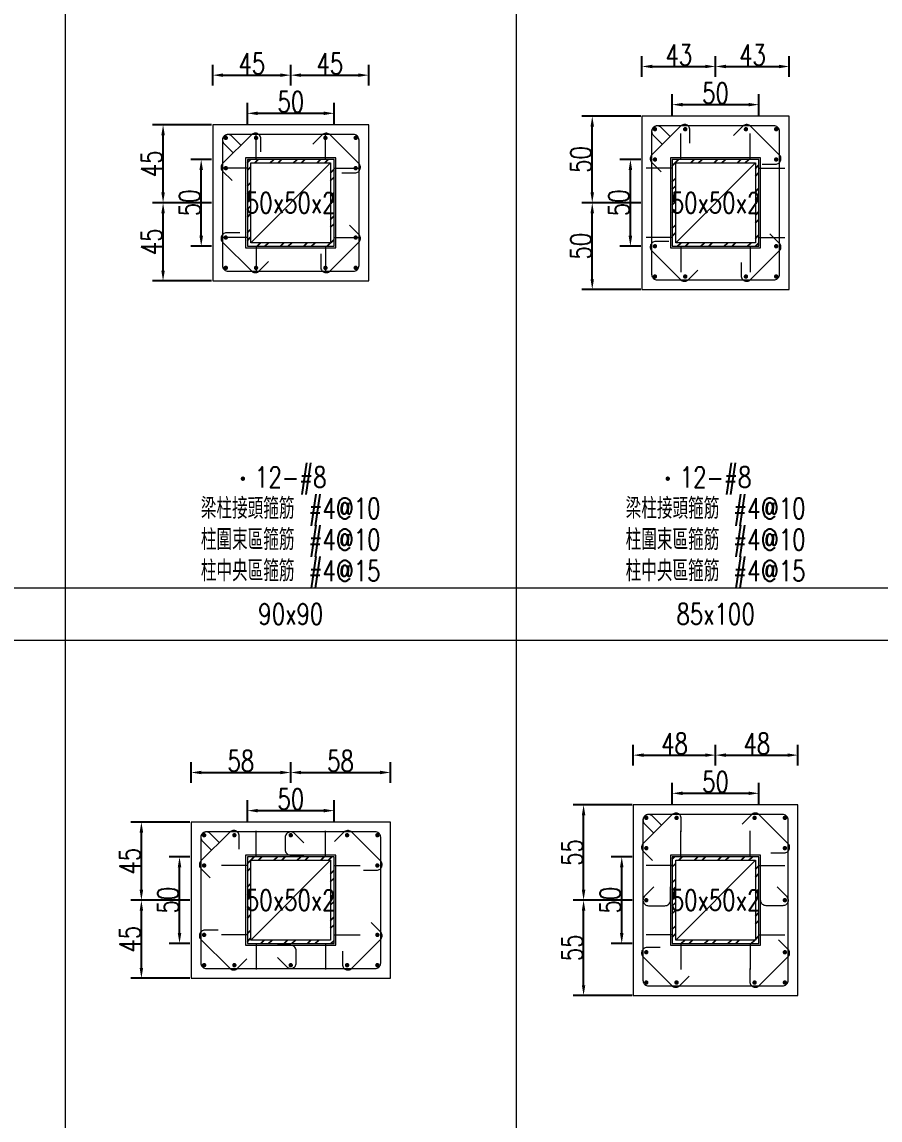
# Model space of a CAD drawing. Header units: millimetres. Extents: x 0 to 3905, y 0 to 8880.
# Drawn here: x 1935 to 2430, y 7763 to 8396 of the extents above; entities that cross this region are included whole.
import ezdxf
from ezdxf.enums import TextEntityAlignment as Align

# ---------------------------------------------------------------- set-up
doc = ezdxf.new("R2010")
doc.units = ezdxf.units.MM
doc.layers.get('DEFPOINTS').update_dxf_attribs({"color": 3})
for name, color, linetype in [('Hatch線', 6, 'Continuous'), ('主筋斷面', 2, 'Continuous'), ('文字-主筋根數', 7, 'Continuous'), ('文字-剪力筋 中央區', 7, 'Continuous'), ('文字-剪力筋-BC', 7, 'Continuous'), ('文字-剪力筋-圍束區', 7, 'Continuous'), ('文字-斷面尺寸', 7, 'Continuous'), ('文字-輔助字', 7, 'Continuous'), ('柱斷面線', 4, 'Continuous'), ('標註字', 4, 'Continuous'), ('箍筋線', 1, 'Continuous'), ('網格線', 7, 'Continuous'), ('鋼柱', 11, 'Continuous')]:
    doc.layers.add(name, color=color, linetype=linetype)
doc.styles.add('note', font='txt.shx', dxfattribs={"width": 0.75, "height": 12})
doc.styles.add('txt', font='txt.shx', dxfattribs={"height": 0.2, "bigfont": 'chineset.shx'})
doc.dimstyles.new('RCAD_DIM', dxfattribs={"dimtxt": 12, "dimasz": 6, "dimexe": 6, "dimexo": 0.625, "dimtad": 1, "dimdec": 0, "dimdsep": 46, "dimtxsty": 'note', "dimcen": 2.5, "dimclrd": 256, "dimclre": 256, "dimclrt": 256, "dimadec": 0, "dimazin": 0, "dimtfac": 1, "dimtmove": 0, "dimatfit": 3, "dimfxl": 0, "dimtolj": 1, "dimarcsym": 0})

# ---------------------------------------------------------------- blocks, each defined once
blk = doc.blocks.new('*D1188')
at = {"layer": 'DEFPOINTS', "color": 0}
for p in [(2115, 7941.625), (2065, 7935), (2115, 7935)]:
    blk.add_point(p, dxfattribs=at)
at = {"layer": '標註字', "lineweight": -2}
for p, q in [((2065, 7935.625), (2065, 7947.625)), ((2115, 7935.625), (2115, 7947.625)), ((2071, 7941.625), (2109, 7941.625))]:
    blk.add_line(p, q, dxfattribs=at)
at = {"layer": '標註字'}
for points in [[(2071, 7942.625), (2071, 7940.625), (2065, 7941.625)], [(2109, 7940.625), (2109, 7942.625), (2115, 7941.625)]]:
    blk.add_solid(points, dxfattribs=at)
at = {"layer": '標註字', "insert": (2090, 7948.25), "char_height": 12, "attachment_point": 5, "style": 'note'}
blk.add_mtext('\\A1;50', dxfattribs=at)
blk = doc.blocks.new('*D1189')
at = {"layer": 'DEFPOINTS', "color": 0}
for p in [(2025.875, 7915), (2032.5, 7915), (2032.5, 7865)]:
    blk.add_point(p, dxfattribs=at)
at = {"layer": '標註字', "lineweight": -2}
for p, q in [((2031.875, 7915), (2019.875, 7915)), ((2025.875, 7871), (2025.875, 7909)), ((2031.875, 7865), (2019.875, 7865))]:
    blk.add_line(p, q, dxfattribs=at)
at = {"layer": '標註字'}
for points in [[(2026.875, 7909), (2024.875, 7909), (2025.875, 7915)], [(2024.875, 7871), (2026.875, 7871), (2025.875, 7865)]]:
    blk.add_solid(points, dxfattribs=at)
at = {"layer": '標註字', "insert": (2019.25, 7890), "char_height": 12, "attachment_point": 5, "rotation": 90, "style": 'note'}
blk.add_mtext('\\A1;50', dxfattribs=at)
blk = doc.blocks.new('*D1190')
at = {"layer": 'DEFPOINTS', "color": 0}
for p in [(2090, 7963.625), (2032.5, 7957), (2090, 7957)]:
    blk.add_point(p, dxfattribs=at)
at = {"layer": '標註字', "lineweight": -2}
for p, q in [((2032.5, 7957.625), (2032.5, 7969.625)), ((2038.5, 7963.625), (2084, 7963.625)), ((2090, 7957.625), (2090, 7969.625))]:
    blk.add_line(p, q, dxfattribs=at)
at = {"layer": '標註字'}
for points in [[(2038.5, 7964.625), (2038.5, 7962.625), (2032.5, 7963.625)], [(2084, 7962.625), (2084, 7964.625), (2090, 7963.625)]]:
    blk.add_solid(points, dxfattribs=at)
at = {"layer": '標註字', "insert": (2061.25, 7970.25), "char_height": 12, "attachment_point": 5, "style": 'note'}
blk.add_mtext('\\A1;58', dxfattribs=at)
blk = doc.blocks.new('*D1191')
at = {"layer": 'DEFPOINTS', "color": 0}
for p in [(2147.5, 7963.625), (2090, 7957), (2147.5, 7957)]:
    blk.add_point(p, dxfattribs=at)
at = {"layer": '標註字', "lineweight": -2}
for p, q in [((2090, 7957.625), (2090, 7969.625)), ((2096, 7963.625), (2141.5, 7963.625)), ((2147.5, 7957.625), (2147.5, 7969.625))]:
    blk.add_line(p, q, dxfattribs=at)
at = {"layer": '標註字'}
for points in [[(2096, 7964.625), (2096, 7962.625), (2090, 7963.625)], [(2141.5, 7962.625), (2141.5, 7964.625), (2147.5, 7963.625)]]:
    blk.add_solid(points, dxfattribs=at)
at = {"layer": '標註字', "insert": (2118.75, 7970.25), "char_height": 12, "attachment_point": 5, "style": 'note'}
blk.add_mtext('\\A1;58', dxfattribs=at)
blk = doc.blocks.new('*D1192')
at = {"layer": 'DEFPOINTS', "color": 0}
for p in [(2003.875, 7890), (2032.5, 7890), (2032.5, 7845)]:
    blk.add_point(p, dxfattribs=at)
at = {"layer": '標註字', "lineweight": -2}
for p, q in [((2031.875, 7890), (1997.875, 7890)), ((2003.875, 7851), (2003.875, 7884)), ((2031.875, 7845), (1997.875, 7845))]:
    blk.add_line(p, q, dxfattribs=at)
at = {"layer": '標註字'}
for points in [[(2004.875, 7884), (2002.875, 7884), (2003.875, 7890)], [(2002.875, 7851), (2004.875, 7851), (2003.875, 7845)]]:
    blk.add_solid(points, dxfattribs=at)
at = {"layer": '標註字', "insert": (1997.25, 7867.5), "char_height": 12, "attachment_point": 5, "rotation": 90, "style": 'note'}
blk.add_mtext('\\A1;45', dxfattribs=at)
blk = doc.blocks.new('*D1193')
at = {"layer": 'DEFPOINTS', "color": 0}
for p in [(2003.875, 7935), (2032.5, 7935), (2032.5, 7890)]:
    blk.add_point(p, dxfattribs=at)
at = {"layer": '標註字', "lineweight": -2}
for p, q in [((2031.875, 7935), (1997.875, 7935)), ((2003.875, 7896), (2003.875, 7929)), ((2031.875, 7890), (1997.875, 7890))]:
    blk.add_line(p, q, dxfattribs=at)
at = {"layer": '標註字'}
for points in [[(2004.875, 7929), (2002.875, 7929), (2003.875, 7935)], [(2002.875, 7896), (2004.875, 7896), (2003.875, 7890)]]:
    blk.add_solid(points, dxfattribs=at)
at = {"layer": '標註字', "insert": (1997.25, 7912.5), "char_height": 12, "attachment_point": 5, "rotation": 90, "style": 'note'}
blk.add_mtext('\\A1;45', dxfattribs=at)
blk = doc.blocks.new('Circle_Filled')
at = {"const_width": 0.5}
blk.add_lwpolyline([(-0.25, 0, 1), (0.25, 0, 1)], format="xyb", close=True, dxfattribs=at)
blk = doc.blocks.new('*D1194')
at = {"layer": 'DEFPOINTS', "color": 0}
for p in [(2115, 8343.625), (2065, 8337), (2115, 8337)]:
    blk.add_point(p, dxfattribs=at)
at = {"layer": '標註字', "lineweight": -2}
for p, q in [((2065, 8337.625), (2065, 8349.625)), ((2071, 8343.625), (2109, 8343.625)), ((2115, 8337.625), (2115, 8349.625))]:
    blk.add_line(p, q, dxfattribs=at)
at = {"layer": '標註字'}
for points in [[(2071, 8344.625), (2071, 8342.625), (2065, 8343.625)], [(2109, 8342.625), (2109, 8344.625), (2115, 8343.625)]]:
    blk.add_solid(points, dxfattribs=at)
at = {"layer": '標註字', "insert": (2090, 8350.25), "char_height": 12, "attachment_point": 5, "style": 'note'}
blk.add_mtext('\\A1;50', dxfattribs=at)
blk = doc.blocks.new('*D1195')
at = {"layer": 'DEFPOINTS', "color": 0}
for p in [(2038.375, 8317), (2045, 8317), (2045, 8267)]:
    blk.add_point(p, dxfattribs=at)
at = {"layer": '標註字', "lineweight": -2}
for p, q in [((2044.375, 8317), (2032.375, 8317)), ((2038.375, 8273), (2038.375, 8311)), ((2044.375, 8267), (2032.375, 8267))]:
    blk.add_line(p, q, dxfattribs=at)
at = {"layer": '標註字'}
for points in [[(2039.375, 8311), (2037.375, 8311), (2038.375, 8317)], [(2037.375, 8273), (2039.375, 8273), (2038.375, 8267)]]:
    blk.add_solid(points, dxfattribs=at)
at = {"layer": '標註字', "insert": (2031.75, 8292), "char_height": 12, "attachment_point": 5, "rotation": 90, "style": 'note'}
blk.add_mtext('\\A1;50', dxfattribs=at)
blk = doc.blocks.new('*D1196')
at = {"layer": 'DEFPOINTS', "color": 0}
for p in [(2090, 8365.625), (2045, 8359), (2090, 8359)]:
    blk.add_point(p, dxfattribs=at)
at = {"layer": '標註字', "lineweight": -2}
for p, q in [((2045, 8359.625), (2045, 8371.625)), ((2090, 8359.625), (2090, 8371.625)), ((2051, 8365.625), (2084, 8365.625))]:
    blk.add_line(p, q, dxfattribs=at)
at = {"layer": '標註字'}
for points in [[(2051, 8366.625), (2051, 8364.625), (2045, 8365.625)], [(2084, 8364.625), (2084, 8366.625), (2090, 8365.625)]]:
    blk.add_solid(points, dxfattribs=at)
at = {"layer": '標註字', "insert": (2067.5, 8372.25), "char_height": 12, "attachment_point": 5, "style": 'note'}
blk.add_mtext('\\A1;45', dxfattribs=at)
blk = doc.blocks.new('*D1197')
at = {"layer": 'DEFPOINTS', "color": 0}
for p in [(2135, 8365.625), (2090, 8359), (2135, 8359)]:
    blk.add_point(p, dxfattribs=at)
at = {"layer": '標註字', "lineweight": -2}
for p, q in [((2090, 8359.625), (2090, 8371.625)), ((2135, 8359.625), (2135, 8371.625)), ((2096, 8365.625), (2129, 8365.625))]:
    blk.add_line(p, q, dxfattribs=at)
at = {"layer": '標註字'}
for points in [[(2096, 8366.625), (2096, 8364.625), (2090, 8365.625)], [(2129, 8364.625), (2129, 8366.625), (2135, 8365.625)]]:
    blk.add_solid(points, dxfattribs=at)
at = {"layer": '標註字', "insert": (2112.5, 8372.25), "char_height": 12, "attachment_point": 5, "style": 'note'}
blk.add_mtext('\\A1;45', dxfattribs=at)
blk = doc.blocks.new('*D1198')
at = {"layer": 'DEFPOINTS', "color": 0}
for p in [(2016.375, 8292), (2045, 8292), (2045, 8247)]:
    blk.add_point(p, dxfattribs=at)
at = {"layer": '標註字', "lineweight": -2}
for p, q in [((2044.375, 8292), (2010.375, 8292)), ((2016.375, 8253), (2016.375, 8286)), ((2044.375, 8247), (2010.375, 8247))]:
    blk.add_line(p, q, dxfattribs=at)
at = {"layer": '標註字'}
for points in [[(2017.375, 8286), (2015.375, 8286), (2016.375, 8292)], [(2015.375, 8253), (2017.375, 8253), (2016.375, 8247)]]:
    blk.add_solid(points, dxfattribs=at)
at = {"layer": '標註字', "insert": (2009.75, 8269.5), "char_height": 12, "attachment_point": 5, "rotation": 90, "style": 'note'}
blk.add_mtext('\\A1;45', dxfattribs=at)
blk = doc.blocks.new('*D1199')
at = {"layer": 'DEFPOINTS', "color": 0}
for p in [(2016.375, 8337), (2045, 8337), (2045, 8292)]:
    blk.add_point(p, dxfattribs=at)
at = {"layer": '標註字', "lineweight": -2}
for p, q in [((2044.375, 8337), (2010.375, 8337)), ((2016.375, 8298), (2016.375, 8331)), ((2044.375, 8292), (2010.375, 8292))]:
    blk.add_line(p, q, dxfattribs=at)
at = {"layer": '標註字'}
for points in [[(2017.375, 8331), (2015.375, 8331), (2016.375, 8337)], [(2015.375, 8298), (2017.375, 8298), (2016.375, 8292)]]:
    blk.add_solid(points, dxfattribs=at)
at = {"layer": '標註字', "insert": (2009.75, 8314.5), "char_height": 12, "attachment_point": 5, "rotation": 90, "style": 'note'}
blk.add_mtext('\\A1;45', dxfattribs=at)
blk = doc.blocks.new('*D1320')
at = {"layer": 'DEFPOINTS', "color": 0}
for p in [(2360, 7951.625), (2310, 7945), (2360, 7945)]:
    blk.add_point(p, dxfattribs=at)
at = {"layer": '標註字', "lineweight": -2}
for p, q in [((2310, 7945.625), (2310, 7957.625)), ((2360, 7945.625), (2360, 7957.625)), ((2316, 7951.625), (2354, 7951.625))]:
    blk.add_line(p, q, dxfattribs=at)
at = {"layer": '標註字'}
for points in [[(2316, 7952.625), (2316, 7950.625), (2310, 7951.625)], [(2354, 7950.625), (2354, 7952.625), (2360, 7951.625)]]:
    blk.add_solid(points, dxfattribs=at)
at = {"layer": '標註字', "insert": (2335, 7958.25), "char_height": 12, "attachment_point": 5, "style": 'note'}
blk.add_mtext('\\A1;50', dxfattribs=at)
blk = doc.blocks.new('*D1321')
at = {"layer": 'DEFPOINTS', "color": 0}
for p in [(2280.875, 7915), (2287.5, 7915), (2287.5, 7865)]:
    blk.add_point(p, dxfattribs=at)
at = {"layer": '標註字', "lineweight": -2}
for p, q in [((2286.875, 7915), (2274.875, 7915)), ((2280.875, 7871), (2280.875, 7909)), ((2286.875, 7865), (2274.875, 7865))]:
    blk.add_line(p, q, dxfattribs=at)
at = {"layer": '標註字'}
for points in [[(2281.875, 7909), (2279.875, 7909), (2280.875, 7915)], [(2279.875, 7871), (2281.875, 7871), (2280.875, 7865)]]:
    blk.add_solid(points, dxfattribs=at)
at = {"layer": '標註字', "insert": (2274.25, 7890), "char_height": 12, "attachment_point": 5, "rotation": 90, "style": 'note'}
blk.add_mtext('\\A1;50', dxfattribs=at)
blk = doc.blocks.new('*D1322')
at = {"layer": 'DEFPOINTS', "color": 0}
for p in [(2335, 7973.625), (2287.5, 7967), (2335, 7967)]:
    blk.add_point(p, dxfattribs=at)
at = {"layer": '標註字', "lineweight": -2}
for p, q in [((2287.5, 7967.625), (2287.5, 7979.625)), ((2335, 7967.625), (2335, 7979.625)), ((2293.5, 7973.625), (2329, 7973.625))]:
    blk.add_line(p, q, dxfattribs=at)
at = {"layer": '標註字'}
for points in [[(2293.5, 7974.625), (2293.5, 7972.625), (2287.5, 7973.625)], [(2329, 7972.625), (2329, 7974.625), (2335, 7973.625)]]:
    blk.add_solid(points, dxfattribs=at)
at = {"layer": '標註字', "insert": (2311.25, 7980.25), "char_height": 12, "attachment_point": 5, "style": 'note'}
blk.add_mtext('\\A1;48', dxfattribs=at)
blk = doc.blocks.new('*D1323')
at = {"layer": 'DEFPOINTS', "color": 0}
for p in [(2382.5, 7973.625), (2335, 7967), (2382.5, 7967)]:
    blk.add_point(p, dxfattribs=at)
at = {"layer": '標註字', "lineweight": -2}
for p, q in [((2335, 7967.625), (2335, 7979.625)), ((2382.5, 7967.625), (2382.5, 7979.625)), ((2341, 7973.625), (2376.5, 7973.625))]:
    blk.add_line(p, q, dxfattribs=at)
at = {"layer": '標註字'}
for points in [[(2341, 7974.625), (2341, 7972.625), (2335, 7973.625)], [(2376.5, 7972.625), (2376.5, 7974.625), (2382.5, 7973.625)]]:
    blk.add_solid(points, dxfattribs=at)
at = {"layer": '標註字', "insert": (2358.75, 7980.25), "char_height": 12, "attachment_point": 5, "style": 'note'}
blk.add_mtext('\\A1;48', dxfattribs=at)
blk = doc.blocks.new('*D1324')
at = {"layer": 'DEFPOINTS', "color": 0}
for p in [(2258.875, 7890), (2287.5, 7890), (2287.5, 7835)]:
    blk.add_point(p, dxfattribs=at)
at = {"layer": '標註字', "lineweight": -2}
for p, q in [((2286.875, 7890), (2252.875, 7890)), ((2258.875, 7841), (2258.875, 7884)), ((2286.875, 7835), (2252.875, 7835))]:
    blk.add_line(p, q, dxfattribs=at)
at = {"layer": '標註字'}
for points in [[(2259.875, 7884), (2257.875, 7884), (2258.875, 7890)], [(2257.875, 7841), (2259.875, 7841), (2258.875, 7835)]]:
    blk.add_solid(points, dxfattribs=at)
at = {"layer": '標註字', "insert": (2252.25, 7862.5), "char_height": 12, "attachment_point": 5, "rotation": 90, "style": 'note'}
blk.add_mtext('\\A1;55', dxfattribs=at)
blk = doc.blocks.new('*D1325')
at = {"layer": 'DEFPOINTS', "color": 0}
for p in [(2258.875, 7945), (2287.5, 7945), (2287.5, 7890)]:
    blk.add_point(p, dxfattribs=at)
at = {"layer": '標註字', "lineweight": -2}
for p, q in [((2286.875, 7945), (2252.875, 7945)), ((2258.875, 7896), (2258.875, 7939)), ((2286.875, 7890), (2252.875, 7890))]:
    blk.add_line(p, q, dxfattribs=at)
at = {"layer": '標註字'}
for points in [[(2259.875, 7939), (2257.875, 7939), (2258.875, 7945)], [(2257.875, 7896), (2259.875, 7896), (2258.875, 7890)]]:
    blk.add_solid(points, dxfattribs=at)
at = {"layer": '標註字', "insert": (2252.25, 7917.5), "char_height": 12, "attachment_point": 5, "rotation": 90, "style": 'note'}
blk.add_mtext('\\A1;55', dxfattribs=at)
blk = doc.blocks.new('*D1326')
at = {"layer": 'DEFPOINTS', "color": 0}
for p in [(2360, 8348.625), (2310, 8342), (2360, 8342)]:
    blk.add_point(p, dxfattribs=at)
at = {"layer": '標註字', "lineweight": -2}
for p, q in [((2310, 8342.625), (2310, 8354.625)), ((2360, 8342.625), (2360, 8354.625)), ((2316, 8348.625), (2354, 8348.625))]:
    blk.add_line(p, q, dxfattribs=at)
at = {"layer": '標註字'}
for points in [[(2316, 8349.625), (2316, 8347.625), (2310, 8348.625)], [(2354, 8347.625), (2354, 8349.625), (2360, 8348.625)]]:
    blk.add_solid(points, dxfattribs=at)
at = {"layer": '標註字', "insert": (2335, 8355.25), "char_height": 12, "attachment_point": 5, "style": 'note'}
blk.add_mtext('\\A1;50', dxfattribs=at)
blk = doc.blocks.new('*D1327')
at = {"layer": 'DEFPOINTS', "color": 0}
for p in [(2285.875, 8317), (2292.5, 8317), (2292.5, 8267)]:
    blk.add_point(p, dxfattribs=at)
at = {"layer": '標註字', "lineweight": -2}
for p, q in [((2291.875, 8317), (2279.875, 8317)), ((2285.875, 8273), (2285.875, 8311)), ((2291.875, 8267), (2279.875, 8267))]:
    blk.add_line(p, q, dxfattribs=at)
at = {"layer": '標註字'}
for points in [[(2286.875, 8311), (2284.875, 8311), (2285.875, 8317)], [(2284.875, 8273), (2286.875, 8273), (2285.875, 8267)]]:
    blk.add_solid(points, dxfattribs=at)
at = {"layer": '標註字', "insert": (2279.25, 8292), "char_height": 12, "attachment_point": 5, "rotation": 90, "style": 'note'}
blk.add_mtext('\\A1;50', dxfattribs=at)
blk = doc.blocks.new('*D1328')
at = {"layer": 'DEFPOINTS', "color": 0}
for p in [(2335, 8370.625), (2292.5, 8364), (2335, 8364)]:
    blk.add_point(p, dxfattribs=at)
at = {"layer": '標註字', "lineweight": -2}
for p, q in [((2292.5, 8364.625), (2292.5, 8376.625)), ((2335, 8364.625), (2335, 8376.625)), ((2298.5, 8370.625), (2329, 8370.625))]:
    blk.add_line(p, q, dxfattribs=at)
at = {"layer": '標註字'}
for points in [[(2298.5, 8371.625), (2298.5, 8369.625), (2292.5, 8370.625)], [(2329, 8369.625), (2329, 8371.625), (2335, 8370.625)]]:
    blk.add_solid(points, dxfattribs=at)
at = {"layer": '標註字', "insert": (2313.75, 8377.25), "char_height": 12, "attachment_point": 5, "style": 'note'}
blk.add_mtext('\\A1;43', dxfattribs=at)
blk = doc.blocks.new('*D1329')
at = {"layer": 'DEFPOINTS', "color": 0}
for p in [(2377.5, 8370.625), (2335, 8364), (2377.5, 8364)]:
    blk.add_point(p, dxfattribs=at)
at = {"layer": '標註字', "lineweight": -2}
for p, q in [((2335, 8364.625), (2335, 8376.625)), ((2377.5, 8364.625), (2377.5, 8376.625)), ((2341, 8370.625), (2371.5, 8370.625))]:
    blk.add_line(p, q, dxfattribs=at)
at = {"layer": '標註字'}
for points in [[(2341, 8371.625), (2341, 8369.625), (2335, 8370.625)], [(2371.5, 8369.625), (2371.5, 8371.625), (2377.5, 8370.625)]]:
    blk.add_solid(points, dxfattribs=at)
at = {"layer": '標註字', "insert": (2356.25, 8377.25), "char_height": 12, "attachment_point": 5, "style": 'note'}
blk.add_mtext('\\A1;43', dxfattribs=at)
blk = doc.blocks.new('*D1330')
at = {"layer": 'DEFPOINTS', "color": 0}
for p in [(2263.875, 8292), (2292.5, 8292), (2292.5, 8242)]:
    blk.add_point(p, dxfattribs=at)
at = {"layer": '標註字', "lineweight": -2}
for p, q in [((2291.875, 8292), (2257.875, 8292)), ((2263.875, 8248), (2263.875, 8286)), ((2291.875, 8242), (2257.875, 8242))]:
    blk.add_line(p, q, dxfattribs=at)
at = {"layer": '標註字'}
for points in [[(2264.875, 8286), (2262.875, 8286), (2263.875, 8292)], [(2262.875, 8248), (2264.875, 8248), (2263.875, 8242)]]:
    blk.add_solid(points, dxfattribs=at)
at = {"layer": '標註字', "insert": (2257.25, 8267), "char_height": 12, "attachment_point": 5, "rotation": 90, "style": 'note'}
blk.add_mtext('\\A1;50', dxfattribs=at)
blk = doc.blocks.new('*D1331')
at = {"layer": 'DEFPOINTS', "color": 0}
for p in [(2263.875, 8342), (2292.5, 8342), (2292.5, 8292)]:
    blk.add_point(p, dxfattribs=at)
at = {"layer": '標註字', "lineweight": -2}
for p, q in [((2291.875, 8342), (2257.875, 8342)), ((2263.875, 8298), (2263.875, 8336)), ((2291.875, 8292), (2257.875, 8292))]:
    blk.add_line(p, q, dxfattribs=at)
at = {"layer": '標註字'}
for points in [[(2264.875, 8336), (2262.875, 8336), (2263.875, 8342)], [(2262.875, 8298), (2264.875, 8298), (2263.875, 8292)]]:
    blk.add_solid(points, dxfattribs=at)
at = {"layer": '標註字', "insert": (2257.25, 8317), "char_height": 12, "attachment_point": 5, "rotation": 90, "style": 'note'}
blk.add_mtext('\\A1;50', dxfattribs=at)

msp = doc.modelspace()

# ---------------------------------------------------------------- hatches: boundary and pattern name
at = {"layer": 'Hatch線'}
h = msp.add_hatch(dxfattribs=at)
h.set_pattern_fill('ANSI32', color=256, style=0)
h.paths.add_polyline_path([(2065, 8267), (2115, 8267), (2115, 8317), (2065, 8317)], flags=17)
h.paths.add_polyline_path([(2067, 8269), (2067, 8315), (2113, 8315), (2113, 8269)])
h = msp.add_hatch(dxfattribs=at)
h.set_pattern_fill('ANSI32', color=256, style=0)
h.paths.add_polyline_path([(2310, 8267), (2360, 8267), (2360, 8317), (2310, 8317)], flags=17)
h.paths.add_polyline_path([(2312, 8269), (2312, 8315), (2358, 8315), (2358, 8269)])
h = msp.add_hatch(dxfattribs=at)
h.set_pattern_fill('ANSI32', color=256, style=0)
h.paths.add_polyline_path([(2065, 7865), (2115, 7865), (2115, 7915), (2065, 7915)], flags=17)
h.paths.add_polyline_path([(2067, 7867), (2067, 7913), (2113, 7913), (2113, 7867)])
h = msp.add_hatch(dxfattribs=at)
h.set_pattern_fill('ANSI32', color=256, style=0)
h.paths.add_polyline_path([(2310, 7865), (2360, 7865), (2360, 7915), (2310, 7915)], flags=17)
h.paths.add_polyline_path([(2312, 7867), (2312, 7913), (2358, 7913), (2358, 7867)])

# ---------------------------------------------------------------- linework, layer by layer
at = {"layer": 'DEFPOINTS', "lineweight": 5}
for points in [[(2070, 8317), (2070, 8332)], [(2110, 8317), (2110, 8332)], [(2315, 8317), (2315, 8332)], [(2355, 8317), (2355, 8332)], [(2065, 8266), (2116, 8266), (2116, 8318), (2064, 8318), (2064, 8266), (2065, 8266)], [(2310, 8266), (2361, 8266), (2361, 8318), (2309, 8318), (2309, 8266), (2310, 8266)], [(2065, 8312), (2050, 8312)], [(2067, 8269), (2113, 8315)], [(2115, 8312), (2130, 8312)], [(2310, 8312), (2295, 8312)], [(2312, 8269), (2358, 8315)], [(2360, 8312), (2375, 8312)], [(2065, 8272), (2050, 8272)], [(2115, 8272), (2130, 8272)], [(2310, 8272), (2295, 8272)], [(2360, 8272), (2375, 8272)], [(2070, 8267), (2070, 8252)], [(2110, 8267), (2110, 8252)], [(2315, 8267), (2315, 8252)], [(2355, 8267), (2355, 8252)], [(2070, 7915), (2070, 7930)], [(2110, 7915), (2110, 7930)], [(2315, 7915), (2315, 7930)], [(2355, 7915), (2355, 7930)], [(2065, 7864), (2116, 7864), (2116, 7916), (2064, 7916), (2064, 7864), (2065, 7864)], [(2067, 7867), (2113, 7913)], [(2310, 7864), (2361, 7864), (2361, 7916), (2309, 7916), (2309, 7864), (2310, 7864)], [(2312, 7867), (2358, 7913)], [(2065, 7910), (2050, 7910)], [(2115, 7910), (2130, 7910)], [(2310, 7910), (2295, 7910)], [(2360, 7910), (2375, 7910)], [(2065, 7870), (2050, 7870)], [(2115, 7870), (2130, 7870)], [(2310, 7870), (2295, 7870)], [(2360, 7870), (2375, 7870)], [(2070, 7865), (2070, 7850)], [(2110, 7865), (2110, 7850)], [(2315, 7865), (2315, 7850)], [(2355, 7865), (2355, 7850)]]:
    msp.add_lwpolyline(points, dxfattribs=at)
at = {"layer": '柱斷面線', "lineweight": 5}
for points in [[(2045, 8247), (2135, 8247), (2135, 8337), (2045, 8337), (2045, 8247)], [(2292.5, 8242), (2377.5, 8242), (2377.5, 8342), (2292.5, 8342), (2292.5, 8242)], [(2287.5, 7835), (2382.5, 7835), (2382.5, 7945), (2287.5, 7945), (2287.5, 7835)], [(2032.5, 7845), (2147.5, 7845), (2147.5, 7935), (2032.5, 7935), (2032.5, 7845)]]:
    msp.add_lwpolyline(points, dxfattribs=at)
at = {"layer": '箍筋線', "lineweight": 5}
for points in [[(2320.23, 8326.39), (2320.23, 8334.01), (2320.18, 8334.54), (2320.05, 8335.06), (2319.83, 8335.55), (2319.53, 8335.99), (2319.17, 8336.38), (2318.74, 8336.7), (2318.27, 8336.94), (2317.76, 8337.11), (2317.23, 8337.18), (2316.7, 8337.17), (2316.17, 8337.06), (2315.67, 8336.87), (2315.21, 8336.6), (2314.81, 8336.26), (2298.24, 8319.69), (2297.89, 8319.27), (2297.61, 8318.79), (2297.42, 8318.27), (2297.33, 8317.73), (2297.33, 8317.17), (2297.42, 8316.63), (2297.61, 8316.11), (2297.89, 8315.63), (2298.24, 8315.2), (2303.63, 8309.82)], [(2361.89, 8314.27), (2369.51, 8314.27), (2370.04, 8314.32), (2370.56, 8314.45), (2371.05, 8314.67), (2371.49, 8314.97), (2371.88, 8315.33), (2372.2, 8315.76), (2372.44, 8316.23), (2372.61, 8316.74), (2372.68, 8317.27), (2372.67, 8317.8), (2372.56, 8318.33), (2372.37, 8318.83), (2372.1, 8319.29), (2371.76, 8319.69), (2355.19, 8336.26), (2354.77, 8336.61), (2354.29, 8336.89), (2353.77, 8337.08), (2353.23, 8337.17), (2352.67, 8337.17), (2352.13, 8337.08), (2351.61, 8336.89), (2351.13, 8336.61), (2350.7, 8336.26), (2345.32, 8330.87)], [(2072.73, 8321.39), (2072.73, 8329.01), (2072.68, 8329.54), (2072.55, 8330.06), (2072.33, 8330.55), (2072.03, 8330.99), (2071.67, 8331.38), (2071.24, 8331.7), (2070.77, 8331.94), (2070.26, 8332.11), (2069.73, 8332.18), (2069.2, 8332.17), (2068.67, 8332.06), (2068.17, 8331.87), (2067.71, 8331.6), (2067.31, 8331.26), (2050.74, 8314.69), (2050.39, 8314.27), (2050.11, 8313.79), (2049.92, 8313.27), (2049.83, 8312.73), (2049.83, 8312.17), (2049.92, 8311.63), (2050.11, 8311.11), (2050.39, 8310.63), (2050.74, 8310.2), (2056.13, 8304.82)], [(2061.44, 8325.05), (2056.06, 8330.44), (2055.65, 8330.78), (2055.19, 8331.05), (2054.69, 8331.24), (2054.17, 8331.35), (2053.63, 8331.36), (2053.1, 8331.29), (2052.59, 8331.12), (2052.12, 8330.88), (2051.69, 8330.56), (2051.33, 8330.17), (2051.03, 8329.73), (2050.81, 8329.24), (2050.68, 8328.72), (2050.63, 8328.19), (2050.63, 8255.81), (2050.68, 8255.26), (2050.83, 8254.72), (2051.06, 8254.22), (2051.38, 8253.77), (2051.77, 8253.38), (2052.22, 8253.06), (2052.72, 8252.83), (2053.26, 8252.68), (2053.81, 8252.63), (2126.19, 8252.63), (2126.74, 8252.68), (2127.28, 8252.83), (2127.78, 8253.06), (2128.23, 8253.38), (2128.62, 8253.77), (2128.94, 8254.22), (2129.17, 8254.72), (2129.32, 8255.26), (2129.37, 8255.81), (2129.37, 8328.19), (2129.32, 8328.74), (2129.17, 8329.28), (2128.94, 8329.78), (2128.62, 8330.23), (2128.23, 8330.62), (2127.78, 8330.94), (2127.28, 8331.17), (2126.74, 8331.32), (2126.19, 8331.37), (2053.81, 8331.37), (2053.28, 8331.32), (2052.76, 8331.19), (2052.27, 8330.97), (2051.83, 8330.67), (2051.44, 8330.31), (2051.12, 8329.88), (2050.88, 8329.41), (2050.71, 8328.9), (2050.64, 8328.37), (2050.65, 8327.83), (2050.76, 8327.31), (2050.95, 8326.81), (2051.22, 8326.35), (2051.56, 8325.94), (2056.95, 8320.56)], [(2119.39, 8309.27), (2127.01, 8309.27), (2127.54, 8309.32), (2128.06, 8309.45), (2128.55, 8309.67), (2128.99, 8309.97), (2129.38, 8310.33), (2129.7, 8310.76), (2129.94, 8311.23), (2130.11, 8311.74), (2130.18, 8312.27), (2130.17, 8312.8), (2130.06, 8313.33), (2129.87, 8313.83), (2129.6, 8314.29), (2129.26, 8314.69), (2112.69, 8331.26), (2112.27, 8331.61), (2111.79, 8331.89), (2111.27, 8332.08), (2110.73, 8332.17), (2110.17, 8332.17), (2109.63, 8332.08), (2109.11, 8331.89), (2108.63, 8331.61), (2108.2, 8331.26), (2102.82, 8325.87)], [(2308.94, 8330.05), (2303.56, 8335.44), (2303.15, 8335.78), (2302.69, 8336.05), (2302.19, 8336.24), (2301.67, 8336.35), (2301.13, 8336.36), (2300.6, 8336.29), (2300.09, 8336.12), (2299.62, 8335.88), (2299.19, 8335.56), (2298.83, 8335.17), (2298.53, 8334.73), (2298.31, 8334.24), (2298.18, 8333.72), (2298.13, 8333.19), (2298.13, 8250.81), (2298.18, 8250.26), (2298.33, 8249.72), (2298.56, 8249.22), (2298.88, 8248.77), (2299.27, 8248.38), (2299.72, 8248.06), (2300.22, 8247.83), (2300.76, 8247.68), (2301.31, 8247.63), (2368.69, 8247.63), (2369.24, 8247.68), (2369.78, 8247.83), (2370.28, 8248.06), (2370.73, 8248.38), (2371.12, 8248.77), (2371.44, 8249.22), (2371.67, 8249.72), (2371.82, 8250.26), (2371.87, 8250.81), (2371.87, 8333.19), (2371.82, 8333.74), (2371.67, 8334.28), (2371.44, 8334.78), (2371.12, 8335.23), (2370.73, 8335.62), (2370.28, 8335.94), (2369.78, 8336.17), (2369.24, 8336.32), (2368.69, 8336.37), (2301.31, 8336.37), (2300.78, 8336.32), (2300.26, 8336.19), (2299.77, 8335.97), (2299.33, 8335.67), (2298.94, 8335.31), (2298.62, 8334.88), (2298.38, 8334.41), (2298.21, 8333.9), (2298.14, 8333.37), (2298.15, 8332.83), (2298.26, 8332.31), (2298.45, 8331.81), (2298.72, 8331.35), (2299.06, 8330.94), (2304.45, 8325.56)], [(2060.61, 8274.73), (2052.99, 8274.73), (2052.46, 8274.68), (2051.94, 8274.55), (2051.45, 8274.33), (2051.01, 8274.03), (2050.62, 8273.67), (2050.3, 8273.24), (2050.06, 8272.77), (2049.89, 8272.26), (2049.82, 8271.73), (2049.83, 8271.2), (2049.94, 8270.67), (2050.13, 8270.17), (2050.4, 8269.71), (2050.74, 8269.31), (2067.31, 8252.74), (2067.73, 8252.39), (2068.21, 8252.11), (2068.73, 8251.92), (2069.27, 8251.83), (2069.83, 8251.83), (2070.37, 8251.92), (2070.89, 8252.11), (2071.37, 8252.39), (2071.8, 8252.74), (2077.18, 8258.13)], [(2107.27, 8262.61), (2107.27, 8254.99), (2107.32, 8254.46), (2107.45, 8253.94), (2107.67, 8253.45), (2107.97, 8253.01), (2108.33, 8252.62), (2108.76, 8252.3), (2109.23, 8252.06), (2109.74, 8251.89), (2110.27, 8251.82), (2110.8, 8251.83), (2111.33, 8251.94), (2111.83, 8252.13), (2112.29, 8252.4), (2112.69, 8252.74), (2129.26, 8269.31), (2129.61, 8269.73), (2129.89, 8270.21), (2130.08, 8270.73), (2130.17, 8271.27), (2130.17, 8271.83), (2130.08, 8272.37), (2129.89, 8272.89), (2129.61, 8273.37), (2129.26, 8273.8), (2123.87, 8279.18)], [(2349.77, 8257.61), (2349.77, 8249.99), (2349.82, 8249.46), (2349.95, 8248.94), (2350.17, 8248.45), (2350.47, 8248.01), (2350.83, 8247.62), (2351.26, 8247.3), (2351.73, 8247.06), (2352.24, 8246.89), (2352.77, 8246.82), (2353.3, 8246.83), (2353.83, 8246.94), (2354.33, 8247.13), (2354.79, 8247.4), (2355.19, 8247.74), (2371.76, 8264.31), (2372.11, 8264.73), (2372.39, 8265.21), (2372.58, 8265.73), (2372.67, 8266.27), (2372.67, 8266.83), (2372.58, 8267.37), (2372.39, 8267.89), (2372.11, 8268.37), (2371.76, 8268.8), (2366.37, 8274.18)], [(2308.11, 8269.73), (2300.49, 8269.73), (2299.96, 8269.68), (2299.44, 8269.55), (2298.95, 8269.33), (2298.51, 8269.03), (2298.12, 8268.67), (2297.8, 8268.24), (2297.56, 8267.77), (2297.39, 8267.26), (2297.32, 8266.73), (2297.33, 8266.2), (2297.44, 8265.67), (2297.63, 8265.17), (2297.9, 8264.71), (2298.24, 8264.31), (2314.81, 8247.74), (2315.23, 8247.39), (2315.71, 8247.11), (2316.23, 8246.92), (2316.77, 8246.83), (2317.33, 8246.83), (2317.87, 8246.92), (2318.39, 8247.11), (2318.87, 8247.39), (2319.3, 8247.74), (2324.68, 8253.13)], [(2315.23, 7929.39), (2315.23, 7937.01), (2315.18, 7937.54), (2315.05, 7938.06), (2314.83, 7938.55), (2314.53, 7938.99), (2314.17, 7939.38), (2313.74, 7939.7), (2313.27, 7939.94), (2312.76, 7940.11), (2312.23, 7940.18), (2311.7, 7940.17), (2311.17, 7940.06), (2310.67, 7939.87), (2310.21, 7939.6), (2309.81, 7939.26), (2293.24, 7922.69), (2292.89, 7922.27), (2292.61, 7921.79), (2292.42, 7921.27), (2292.33, 7920.73), (2292.33, 7920.17), (2292.42, 7919.63), (2292.61, 7919.11), (2292.89, 7918.63), (2293.24, 7918.2), (2298.63, 7912.82)], [(2303.94, 7933.05), (2298.56, 7938.44), (2298.15, 7938.78), (2297.69, 7939.05), (2297.19, 7939.24), (2296.67, 7939.35), (2296.13, 7939.36), (2295.6, 7939.29), (2295.09, 7939.12), (2294.62, 7938.88), (2294.19, 7938.56), (2293.83, 7938.17), (2293.53, 7937.73), (2293.31, 7937.24), (2293.18, 7936.72), (2293.13, 7936.19), (2293.13, 7843.81), (2293.18, 7843.26), (2293.33, 7842.72), (2293.56, 7842.22), (2293.88, 7841.77), (2294.27, 7841.38), (2294.72, 7841.06), (2295.22, 7840.83), (2295.76, 7840.68), (2296.31, 7840.63), (2373.69, 7840.63), (2374.24, 7840.68), (2374.78, 7840.83), (2375.28, 7841.06), (2375.73, 7841.38), (2376.12, 7841.77), (2376.44, 7842.22), (2376.67, 7842.72), (2376.82, 7843.26), (2376.87, 7843.81), (2376.87, 7936.19), (2376.82, 7936.74), (2376.67, 7937.28), (2376.44, 7937.78), (2376.12, 7938.23), (2375.73, 7938.62), (2375.28, 7938.94), (2374.78, 7939.17), (2374.24, 7939.32), (2373.69, 7939.37), (2296.31, 7939.37), (2295.78, 7939.32), (2295.26, 7939.19), (2294.77, 7938.97), (2294.33, 7938.67), (2293.94, 7938.31), (2293.62, 7937.88), (2293.38, 7937.41), (2293.21, 7936.9), (2293.14, 7936.37), (2293.15, 7935.83), (2293.26, 7935.31), (2293.45, 7934.81), (2293.72, 7934.35), (2294.06, 7933.94), (2299.45, 7928.56)], [(2366.89, 7917.27), (2374.51, 7917.27), (2375.04, 7917.32), (2375.56, 7917.45), (2376.05, 7917.67), (2376.49, 7917.97), (2376.88, 7918.33), (2377.2, 7918.76), (2377.44, 7919.23), (2377.61, 7919.74), (2377.68, 7920.27), (2377.67, 7920.8), (2377.56, 7921.33), (2377.37, 7921.83), (2377.1, 7922.29), (2376.76, 7922.69), (2360.19, 7939.26), (2359.77, 7939.61), (2359.29, 7939.89), (2358.77, 7940.08), (2358.23, 7940.17), (2357.67, 7940.17), (2357.13, 7940.08), (2356.61, 7939.89), (2356.13, 7939.61), (2355.7, 7939.26), (2350.32, 7933.87)], [(2060.23, 7919.39), (2060.23, 7927.01), (2060.18, 7927.54), (2060.05, 7928.06), (2059.83, 7928.55), (2059.53, 7928.99), (2059.17, 7929.38), (2058.74, 7929.7), (2058.27, 7929.94), (2057.76, 7930.11), (2057.23, 7930.18), (2056.7, 7930.17), (2056.17, 7930.06), (2055.67, 7929.87), (2055.21, 7929.6), (2054.81, 7929.26), (2038.24, 7912.69), (2037.89, 7912.27), (2037.61, 7911.79), (2037.42, 7911.27), (2037.33, 7910.73), (2037.33, 7910.17), (2037.42, 7909.63), (2037.61, 7909.11), (2037.89, 7908.63), (2038.24, 7908.2), (2043.63, 7902.82)], [(2048.94, 7923.05), (2043.56, 7928.44), (2043.15, 7928.78), (2042.69, 7929.05), (2042.19, 7929.24), (2041.67, 7929.35), (2041.13, 7929.36), (2040.6, 7929.29), (2040.09, 7929.12), (2039.62, 7928.88), (2039.19, 7928.56), (2038.83, 7928.17), (2038.53, 7927.73), (2038.31, 7927.24), (2038.18, 7926.72), (2038.13, 7926.19), (2038.13, 7853.81), (2038.18, 7853.26), (2038.33, 7852.72), (2038.56, 7852.22), (2038.88, 7851.77), (2039.27, 7851.38), (2039.72, 7851.06), (2040.22, 7850.83), (2040.76, 7850.68), (2041.31, 7850.63), (2138.69, 7850.63), (2139.24, 7850.68), (2139.78, 7850.83), (2140.28, 7851.06), (2140.73, 7851.38), (2141.12, 7851.77), (2141.44, 7852.22), (2141.67, 7852.72), (2141.82, 7853.26), (2141.87, 7853.81), (2141.87, 7926.19), (2141.82, 7926.74), (2141.67, 7927.28), (2141.44, 7927.78), (2141.12, 7928.23), (2140.73, 7928.62), (2140.28, 7928.94), (2139.78, 7929.17), (2139.24, 7929.32), (2138.69, 7929.37), (2041.31, 7929.37), (2040.78, 7929.32), (2040.26, 7929.19), (2039.77, 7928.97), (2039.33, 7928.67), (2038.94, 7928.31), (2038.62, 7927.88), (2038.38, 7927.41), (2038.21, 7926.9), (2038.14, 7926.37), (2038.15, 7925.83), (2038.26, 7925.31), (2038.45, 7924.81), (2038.72, 7924.35), (2039.06, 7923.94), (2044.45, 7918.56)], [(2097.63, 7923.05), (2092.25, 7928.44), (2091.84, 7928.78), (2091.38, 7929.05), (2090.88, 7929.24), (2090.36, 7929.35), (2089.82, 7929.36), (2089.29, 7929.29), (2088.78, 7929.12), (2088.31, 7928.88), (2087.88, 7928.56), (2087.52, 7928.17), (2087.22, 7927.73), (2087, 7927.24), (2086.87, 7926.72), (2086.83, 7926.19), (2086.83, 7919.17), (2086.87, 7918.62), (2087.02, 7918.09), (2087.25, 7917.59), (2087.57, 7917.13), (2087.96, 7916.74), (2088.41, 7916.43), (2088.91, 7916.19), (2089.45, 7916.05), (2090, 7916), (2097.62, 7916)], [(2131.89, 7907.27), (2139.51, 7907.27), (2140.04, 7907.32), (2140.56, 7907.45), (2141.05, 7907.67), (2141.49, 7907.97), (2141.88, 7908.33), (2142.2, 7908.76), (2142.44, 7909.23), (2142.61, 7909.74), (2142.68, 7910.27), (2142.67, 7910.8), (2142.56, 7911.33), (2142.37, 7911.83), (2142.1, 7912.29), (2141.76, 7912.69), (2125.19, 7929.26), (2124.77, 7929.61), (2124.29, 7929.89), (2123.77, 7930.08), (2123.23, 7930.17), (2122.67, 7930.17), (2122.13, 7930.08), (2121.61, 7929.89), (2121.13, 7929.61), (2120.7, 7929.26), (2115.32, 7923.87)], [(2299.45, 7897.63), (2294.06, 7892.25), (2293.72, 7891.84), (2293.45, 7891.38), (2293.26, 7890.88), (2293.15, 7890.36), (2293.14, 7889.82), (2293.21, 7889.29), (2293.38, 7888.78), (2293.62, 7888.31), (2293.94, 7887.88), (2294.33, 7887.52), (2294.77, 7887.22), (2295.26, 7887), (2295.78, 7886.87), (2296.31, 7886.83), (2305.83, 7886.83), (2306.38, 7886.87), (2306.91, 7887.02), (2307.41, 7887.25), (2307.87, 7887.57), (2308.26, 7887.96), (2308.57, 7888.41), (2308.81, 7888.91), (2308.95, 7889.45), (2309, 7890), (2309, 7897.62)], [(2370.55, 7897.63), (2375.94, 7892.25), (2376.28, 7891.84), (2376.55, 7891.38), (2376.74, 7890.88), (2376.85, 7890.36), (2376.86, 7889.82), (2376.79, 7889.29), (2376.62, 7888.78), (2376.38, 7888.31), (2376.06, 7887.88), (2375.67, 7887.52), (2375.23, 7887.22), (2374.74, 7887), (2374.22, 7886.87), (2373.69, 7886.83), (2364.17, 7886.83), (2363.62, 7886.87), (2363.09, 7887.02), (2362.59, 7887.25), (2362.13, 7887.57), (2361.74, 7887.96), (2361.43, 7888.41), (2361.19, 7888.91), (2361.05, 7889.45), (2361, 7890), (2361, 7897.62)], [(2119.77, 7860.61), (2119.77, 7852.99), (2119.82, 7852.46), (2119.95, 7851.94), (2120.17, 7851.45), (2120.47, 7851.01), (2120.83, 7850.62), (2121.26, 7850.3), (2121.73, 7850.06), (2122.24, 7849.89), (2122.77, 7849.82), (2123.3, 7849.83), (2123.83, 7849.94), (2124.33, 7850.13), (2124.79, 7850.4), (2125.19, 7850.74), (2141.76, 7867.31), (2142.11, 7867.73), (2142.39, 7868.21), (2142.58, 7868.73), (2142.67, 7869.27), (2142.67, 7869.83), (2142.58, 7870.37), (2142.39, 7870.89), (2142.11, 7871.37), (2141.76, 7871.8), (2136.37, 7877.18)], [(2048.11, 7872.73), (2040.49, 7872.73), (2039.96, 7872.68), (2039.44, 7872.55), (2038.95, 7872.33), (2038.51, 7872.03), (2038.12, 7871.67), (2037.8, 7871.24), (2037.56, 7870.77), (2037.39, 7870.26), (2037.32, 7869.73), (2037.33, 7869.2), (2037.44, 7868.67), (2037.63, 7868.17), (2037.9, 7867.71), (2038.24, 7867.31), (2054.81, 7850.74), (2055.23, 7850.39), (2055.71, 7850.11), (2056.23, 7849.92), (2056.77, 7849.83), (2057.33, 7849.83), (2057.87, 7849.92), (2058.39, 7850.11), (2058.87, 7850.39), (2059.3, 7850.74), (2064.68, 7856.13)], [(2082.37, 7856.95), (2087.75, 7851.56), (2088.16, 7851.22), (2088.62, 7850.95), (2089.12, 7850.76), (2089.64, 7850.65), (2090.18, 7850.64), (2090.71, 7850.71), (2091.22, 7850.88), (2091.69, 7851.12), (2092.12, 7851.44), (2092.48, 7851.83), (2092.78, 7852.27), (2093, 7852.76), (2093.13, 7853.28), (2093.17, 7853.81), (2093.17, 7860.83), (2093.13, 7861.38), (2092.98, 7861.91), (2092.75, 7862.41), (2092.43, 7862.87), (2092.04, 7863.26), (2091.59, 7863.57), (2091.09, 7863.81), (2090.55, 7863.95), (2090, 7864), (2082.38, 7864)], [(2303.11, 7862.73), (2295.49, 7862.73), (2294.96, 7862.68), (2294.44, 7862.55), (2293.95, 7862.33), (2293.51, 7862.03), (2293.12, 7861.67), (2292.8, 7861.24), (2292.56, 7860.77), (2292.39, 7860.26), (2292.32, 7859.73), (2292.33, 7859.2), (2292.44, 7858.67), (2292.63, 7858.17), (2292.9, 7857.71), (2293.24, 7857.31), (2309.81, 7840.74), (2310.23, 7840.39), (2310.71, 7840.11), (2311.23, 7839.92), (2311.77, 7839.83), (2312.33, 7839.83), (2312.87, 7839.92), (2313.39, 7840.11), (2313.87, 7840.39), (2314.3, 7840.74), (2319.68, 7846.13)], [(2354.77, 7850.61), (2354.77, 7842.99), (2354.82, 7842.46), (2354.95, 7841.94), (2355.17, 7841.45), (2355.47, 7841.01), (2355.83, 7840.62), (2356.26, 7840.3), (2356.73, 7840.06), (2357.24, 7839.89), (2357.77, 7839.82), (2358.3, 7839.83), (2358.83, 7839.94), (2359.33, 7840.13), (2359.79, 7840.4), (2360.19, 7840.74), (2376.76, 7857.31), (2377.11, 7857.73), (2377.39, 7858.21), (2377.58, 7858.73), (2377.67, 7859.27), (2377.67, 7859.83), (2377.58, 7860.37), (2377.39, 7860.89), (2377.11, 7861.37), (2376.76, 7861.8), (2371.37, 7867.18)]]:
    msp.add_lwpolyline(points, dxfattribs=at)
at = {"layer": '網格線', "lineweight": 5}
for points in [[(1960, 8442), (1960, 8070)], [(2220, 8442), (2220, 8070)], [(1680, 8070), (1960, 8070)], [(1960, 8070), (2220, 8070)], [(1960, 8070), (1960, 8040)], [(2220, 8070), (2450, 8070)], [(2220, 8070), (2220, 8040)], [(1680, 8040), (1960, 8040)], [(1960, 8040), (2220, 8040)], [(1960, 8040), (1960, 7668)], [(2220, 8040), (2450, 8040)], [(2220, 8040), (2220, 7668)]]:
    msp.add_lwpolyline(points, dxfattribs=at)
at = {"layer": '鋼柱', "lineweight": 5}
for points in [[(2065, 8267), (2115, 8267), (2115, 8317), (2065, 8317), (2065, 8267)], [(2067, 8269), (2067, 8315), (2113, 8315), (2113, 8269), (2067, 8269)], [(2310, 8267), (2360, 8267), (2360, 8317), (2310, 8317), (2310, 8267)], [(2312, 8269), (2312, 8315), (2358, 8315), (2358, 8269), (2312, 8269)], [(2065, 7865), (2115, 7865), (2115, 7915), (2065, 7915), (2065, 7865)], [(2067, 7867), (2067, 7913), (2113, 7913), (2113, 7867), (2067, 7867)], [(2310, 7865), (2360, 7865), (2360, 7915), (2310, 7915), (2310, 7865)], [(2312, 7867), (2312, 7913), (2358, 7913), (2358, 7867), (2312, 7867)]]:
    msp.add_lwpolyline(points, dxfattribs=at)

# ---------------------------------------------------------------- block references
at = {"layer": '主筋斷面', "lineweight": 5, "xscale": 2.539999961853027, "yscale": 2.539999961853027}
for p in [(2052.54, 8329.46), (2070, 8329.46), (2110, 8329.46), (2127.46, 8329.46), (2300.04, 8334.46), (2317.5, 8334.46), (2352.5, 8334.46), (2369.96, 8334.46), (2300.04, 8317), (2369.96, 8317), (2052.54, 8312), (2127.46, 8312), (2052.54, 8272), (2127.46, 8272), (2300.04, 8267), (2369.96, 8267), (2052.54, 8254.54), (2070, 8254.54), (2110, 8254.54), (2127.46, 8254.54), (2300.04, 8249.54), (2317.5, 8249.54), (2352.5, 8249.54), (2369.96, 8249.54), (2062.42, 8133), (2307.42, 8133), (2295.04, 7937.46), (2312.5, 7937.46), (2357.5, 7937.46), (2374.96, 7937.46), (2040.04, 7927.46), (2057.5, 7927.46), (2090, 7927.46), (2122.5, 7927.46), (2139.96, 7927.46), (2295.04, 7920), (2374.96, 7920), (2040.04, 7910), (2139.96, 7910), (2295.04, 7890), (2374.96, 7890), (2040.04, 7870), (2139.96, 7870), (2295.04, 7860), (2374.96, 7860), (2040.04, 7852.54), (2057.5, 7852.54), (2090, 7852.54), (2122.5, 7852.54), (2139.96, 7852.54), (2295.04, 7842.54), (2312.5, 7842.54), (2357.5, 7842.54), (2374.96, 7842.54)]:
    msp.add_blockref('Circle_Filled', p, dxfattribs=at)

# ---------------------------------------------------------------- texts
at = {"layer": '文字-主筋根數', "style": 'txt', "width": 0.75}
for p in [(2090, 8133), (2335, 8133)]:
    msp.add_text('12-#8', height=12, dxfattribs=at).set_placement(p, align=Align.MIDDLE)
at = {"layer": '文字-剪力筋 中央區', "style": 'txt', "width": 0.75}
for p in [(2090, 8079), (2335, 8079)]:
    msp.add_text('柱中央區箍筋 #4@15', height=12, dxfattribs=at).set_placement(p, align=Align.MIDDLE)
at = {"layer": '文字-剪力筋-BC', "style": 'txt', "width": 0.75}
for p in [(2090, 8115), (2335, 8115)]:
    msp.add_text('梁柱接頭箍筋 #4@10', height=12, dxfattribs=at).set_placement(p, align=Align.MIDDLE)
at = {"layer": '文字-剪力筋-圍束區', "style": 'txt', "width": 0.75}
for p in [(2090, 8097), (2335, 8097)]:
    msp.add_text('柱圍束區箍筋 #4@10', height=12, dxfattribs=at).set_placement(p, align=Align.MIDDLE)
at = {"layer": '文字-斷面尺寸', "style": 'txt', "width": 0.75}
for s, p in [('90x90', (2090, 8055)), ('85x100', (2335, 8055))]:
    msp.add_text(s, height=12, dxfattribs=at).set_placement(p, align=Align.MIDDLE)
at = {"layer": '文字-輔助字', "style": 'txt', "width": 0.75}
for p in [(2090, 8292), (2335, 8292), (2090, 7890), (2335, 7890)]:
    msp.add_text('50x50x2', height=12, dxfattribs=at).set_placement(p, align=Align.MIDDLE)

# ---------------------------------------------------------------- dimensions: what is measured, and where the dimension line sits
at = {"layer": '標註字'}
for base, p1, p2, picture, middle in [((2335, 8370.625), (2292.5, 8364), (2335, 8364), '*D1328', (2313.75, 8377.25)), ((2377.5, 8370.625), (2335, 8364), (2377.5, 8364), '*D1329', (2356.25, 8377.25)), ((2090, 8365.62), (2045, 8359), (2090, 8359), '*D1196', (2067.5, 8372.25)), ((2135, 8365.62), (2090, 8359), (2135, 8359), '*D1197', (2112.5, 8372.25)), ((2360, 8348.62), (2310, 8342), (2360, 8342), '*D1326', (2335, 8355.25)), ((2115, 8343.62), (2065, 8337), (2115, 8337), '*D1194', (2090, 8350.25)), ((2335, 7973.625), (2287.5, 7967), (2335, 7967), '*D1322', (2311.25, 7980.25)), ((2382.5, 7973.625), (2335, 7967), (2382.5, 7967), '*D1323', (2358.75, 7980.25)), ((2090, 7963.625), (2032.5, 7957), (2090, 7957), '*D1190', (2061.25, 7970.25)), ((2147.5, 7963.625), (2090, 7957), (2147.5, 7957), '*D1191', (2118.75, 7970.25)), ((2360, 7951.62), (2310, 7945), (2360, 7945), '*D1320', (2335, 7958.25)), ((2115, 7941.62), (2065, 7935), (2115, 7935), '*D1188', (2090, 7948.25))]:
    dim = msp.add_linear_dim(base=base, p1=p1, p2=p2, dimstyle='RCAD_DIM', dxfattribs=at)
    dim.commit()
    dim.dimension.update_dxf_attribs({"geometry": picture, "text_midpoint": middle})
for base, p1, p2, picture, middle in [((2016.38, 8337), (2045, 8292), (2045, 8337), '*D1199', (2009.75, 8314.5)), ((2263.88, 8342), (2292.5, 8292), (2292.5, 8342), '*D1331', (2257.25, 8317)), ((2038.38, 8317), (2045, 8267), (2045, 8317), '*D1195', (2031.75, 8292)), ((2285.88, 8317), (2292.5, 8267), (2292.5, 8317), '*D1327', (2279.25, 8292)), ((2016.38, 8292), (2045, 8247), (2045, 8292), '*D1198', (2009.75, 8269.5)), ((2263.88, 8292), (2292.5, 8242), (2292.5, 8292), '*D1330', (2257.25, 8267)), ((2258.88, 7945), (2287.5, 7890), (2287.5, 7945), '*D1325', (2252.25, 7917.5)), ((2003.88, 7935), (2032.5, 7890), (2032.5, 7935), '*D1193', (1997.25, 7912.5)), ((2025.88, 7915), (2032.5, 7865), (2032.5, 7915), '*D1189', (2019.25, 7890)), ((2280.88, 7915), (2287.5, 7865), (2287.5, 7915), '*D1321', (2274.25, 7890)), ((2003.88, 7890), (2032.5, 7845), (2032.5, 7890), '*D1192', (1997.25, 7867.5)), ((2258.88, 7890), (2287.5, 7835), (2287.5, 7890), '*D1324', (2252.25, 7862.5))]:
    dim = msp.add_linear_dim(base=base, p1=p1, p2=p2, angle=90, dimstyle='RCAD_DIM', dxfattribs=at)
    dim.commit()
    dim.dimension.update_dxf_attribs({"geometry": picture, "text_midpoint": middle})

doc.saveas('drawing.dxf')
